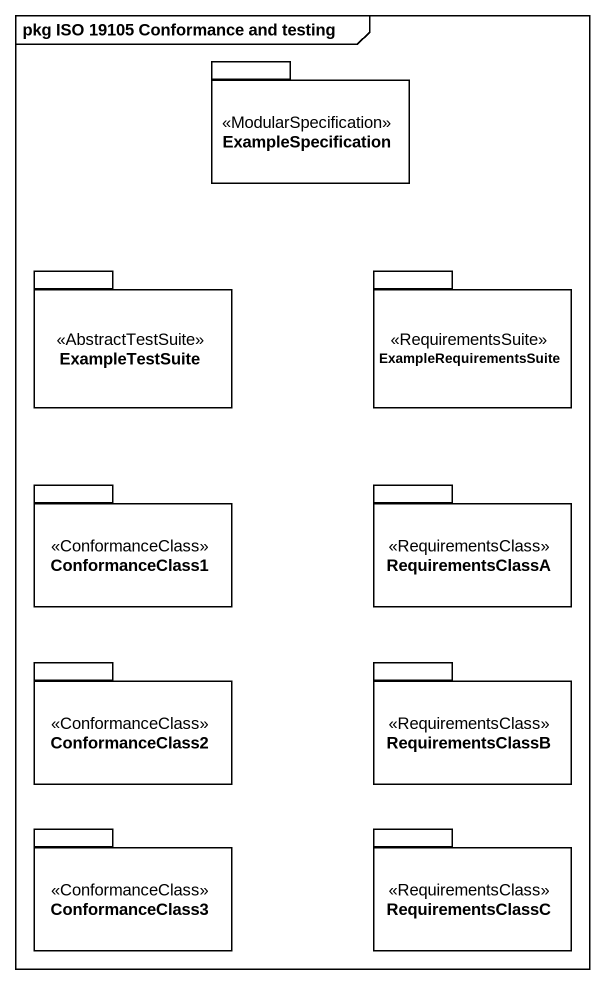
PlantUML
@startuml
mainframe pkg ISO 19105 Conformance and testing
package ExampleSpecification <<ModularSpecification>> {
}
package ExampleTestSuite <<AbstractTestSuite>> {
}
package ExampleRequirementsSuite <<RequirementsSuite>> {
}
package ConformanceClass1 <<ConformanceClass>> {
}
package RequirementsClassA <<RequirementsClass>> {
}
package ConformanceClass2 <<ConformanceClass>> {
}
package RequirementsClassB <<RequirementsClass>> {
}
package ConformanceClass3 <<ConformanceClass>> {
}
package RequirementsClassC <<RequirementsClass>> {
}
@enduml
